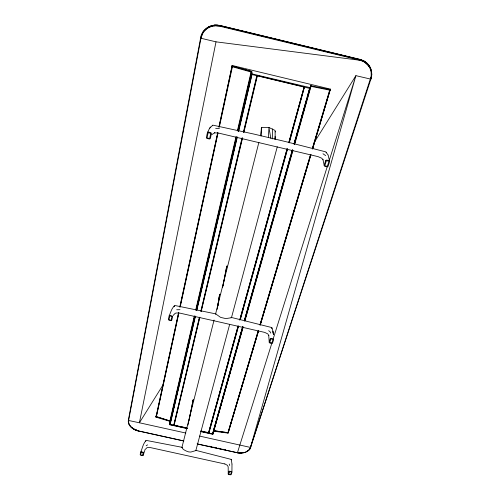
<?xml version="1.0" encoding="UTF-8"?>
<svg xmlns="http://www.w3.org/2000/svg" width="500" height="500" viewBox="0 0 500 500"><rect width="100%" height="100%" fill="white"/><g stroke="black" fill="none" stroke-linecap="round" stroke-linejoin="round"><path stroke-width="0.75" d="M129.056 424.056L128.381 422.569L128.606 420.475L200.963 38.256L202.319 34.219A16.344 15.719 51.5 0 1 210.938 26.631L214.844 25.819L219.181 26.081L360.544 60.338L364.438 62.062L368.769 66.188A16.394 15.337 -29.7 0 1 371.181 76.394L250.5 447.431L249.431 449.387A11.425 8.081 7.5 0 1 243.2 452.794L237.425 452.756L197.119 443.862M312.331 148.469L329.85 89.525L310.731 85.731L310.131 88.4M187.456 428.669L170.062 424.825C168.694 424.431 171.713 422.35 169.887 420.994L155.944 416.463L156.213 417.2L169.819 421.3L170.256 421.844L169.819 421.3L194.319 316.012M170.338 421.5C168.544 429.194 170.831 419.588 170.194 421.575M275.206 138.887L275.087 130.444L268.956 127.5L262.094 127.356L261.256 128.906M272.3 138.938L272.556 128.887M275 139.438L275.087 136.45M224.781 463.881L227.356 465.281L228.181 466.831L228.231 473.956A0.838 0.575 8 0 0 228.881 474.663L231.081 474.738A34.85 23.988 9.7 0 0 231.931 472.05L231.988 464.162M228.656 474.4L229.531 471.594L231.462 471.912L230.588 474.719L228.656 474.4L228.738 472.131M215.75 313.938L220.575 317.369L225.519 318.531A0.906 0.4 14 0 0 226.044 318.562L231.431 317.731L231.231 317.444M310.181 88.325L310.575 86.337C311.006 85.712 309.369 89.1 310.038 88.419M236.981 452.362C238.663 453.606 242.55 452.975 244.875 452.4A11.744 8.312 7.5 0 0 250.1 448.794L371.05 78.594M268.394 137.537L268.956 127.5L270.806 138.231M371.275 75.375L371.306 72.894M261 136.088L261.525 127.794L261.319 128.319M314.169 142.569L355.894 75.662L370.956 79.175L371.744 74.662L371.45 71.181A16.85 15.762 -29.8 0 0 365.119 61.625L360.025 59.394L220.012 25.463L215.738 25L212.169 25.488A16.781 16.156 50.8 0 0 202.9 32.175L201.637 34.538M368.769 66.188C367.569 62.475 363.569 60.581 360.044 59.581L219.95 25.625L214.456 25.244L208.65 26.988A16.8 16.163 51.5 0 0 201.506 34.869L200.569 38.031L200.963 38.256L216.012 41.837L360.544 60.338L360.025 59.394L363.756 61.081M213.469 431.163L227.825 433.069L228.444 432.031M260.781 135.588L261.406 128M213.419 431.05C214.163 429.438 213.388 434.113 212.413 434.194L201.069 431.681M182.281 447.388C180.981 448.95 188.688 452.644 190.45 452.031A0.794 0.469 14 0 0 190.919 452.031L195.837 450.588L229.644 324.469M258.131 330.969L227.825 433.069L228.369 431.994M217.944 305.869L219.631 294.462L220.106 294.144M251.4 74.287L251.806 72.481L251.469 72.131L232.413 66.756L231.988 66.081M217.488 307.569L219.631 294.462L217.075 309.5M309.756 87.762L293.962 143.95M200.719 37.456L128.356 420.169L128.381 422.569M251.069 71.981L251.731 72.463L251.256 72.075M228.344 432.35L228.181 432.975M223.012 286.1L226.744 266.194L227.213 265.981M222.569 287.413L226.744 266.194M212.5 433.869L200.4 431.188L212.5 433.888L212.944 433.612L212.875 434.075M189.094 420.4L193.113 399.975L193.512 399.85M214 430.769L227.919 432.744M216.012 41.837L139.412 422.781L185.825 433.044M187.987 425.062L193.113 399.975M309.581 88.381L251.938 74.531C250.194 74.275 252.981 71.712 251.219 71.356L232.288 66.031M251.694 74.456L251.637 71.525L232.544 66.15L219.325 127.006M143.131 455.275L143.656 452.812A0.844 0.581 12.8 0 0 142.944 452.088L140.756 452.019A34.9 24.038 11 0 0 140.175 454.781L142.194 455.631A0.844 0.581 12.8 0 0 143.131 455.275L144.85 450.363M232.425 66.756L231.975 66.556L232.156 65.475L330.394 89.106L312.556 149.119M178.538 312.756L156.044 416.6L169.913 420.919L170.387 421.512M179.8 307L217.75 132.45M218.85 127.125L232.144 66.144L232.194 66.669M178.863 313.094L156.213 417.2L178.675 313.006M180 306.906L217.775 133.019M219.106 126.919L232.131 65.481M232.256 66.706L232.256 66.069M180.188 306.994L218 133.106M238.6 131.581L252.075 73.925L251.525 73.544L238.181 131.369M187.537 428.356L170.138 424.506L169.825 424.062L195.019 316.069M195.731 309.931L236.05 136.6M237.463 130.519L251.219 71.356M169.944 421.356L170.019 421.044L170.1 421.463M251.25 72.038L251.381 71.463M170.188 421.062L194.625 316.156M196.044 310.075L236.244 137.506M237.838 130.662L251.606 71.562M251.606 72.237L251.744 71.662M169.675 424.394L169.744 424.069M170.238 421.819L170.312 421.394M170.362 421.275L194.825 316.356M196.244 310.275L236.663 136.931M238.081 130.85L251.825 71.756M196.287 310.487L236.725 137.119M238.144 131.031L251.806 72.481M169.844 424.219L195.05 316.206M196.469 310.119L236.762 137.456M169.887 424.75L195.188 316.337M196.612 310.25L236.931 137.575M238.35 131.488L252.069 73.95M170.062 424.819L195.4 316.419M196.819 310.331L237.356 136.9M275.387 131.325L275.225 131.969M199.394 317.331L173.744 425.225L186.906 427.85M200.837 311.25L242.019 138.012M243.463 131.931L256.825 75.706L257.306 75.719M173.95 425.231L199.619 317.344M201.062 311.269L242.275 138.044M243.725 131.962L257.1 75.744M174.112 425.163L199.881 317.175M201.244 311.212L242.562 137.925M243.831 132.606L257.394 75.644M181.9 447.581L214.069 320.037M215.562 314.1L258.875 142.356M231.469 317.663L277.269 146.8M232.019 66.125L231.906 66.425M238.5 326.269L208.931 433.019L208.588 432.65L238.1 325.913M239.762 319.9L287.15 148.519M288.812 142.506L304.188 86.881L301.925 86.337M208.619 432.8L238.144 326.056M239.806 320.037L287.206 148.644M288.869 142.631L304.188 86.881M208.744 432.938L238.287 326.181M240.162 319.419L287.181 149.519M289.05 142.75L304.256 87M240.375 319.5L287.425 149.606M289.3 142.838L304.444 87.119M212.413 434.194L242.688 326.425M244.375 320.419L292.275 149.956M213.675 430.075L235.925 350.719M236.294 349.606L242.638 327.044M244.75 319.519L249.425 302.681M249.825 301.469L254.913 283.163M255.319 281.919L261.869 258.394M262.3 257.1L262.925 254.644M263.356 253.337L264.4 249.387M264.837 248.075L267.356 238.881M267.794 237.55L268.412 235.125M268.85 233.787L269.887 229.875M270.331 228.525L272.869 219.5M273.294 217.994L273.894 215.613M274.35 214.231L275.375 210.356M275.825 208.969L278.363 199.944M278.788 198.438L280.856 190.844M281.325 189.419L286.4 171.369M286.819 169.862L287.875 166.1M288.238 164.575L290.413 157.075M291.262 154.069L291.894 151.812M294.781 141.306L295.912 137.525M296.756 134.519L298.869 126.994M299.294 125.494L299.931 123.238M300.262 121.788L301.406 117.969M301.744 116.538L304.369 107.444M304.794 105.938L305.425 103.681M305.75 102.275L306.906 98.419M307.225 97.019L309.862 87.888M242.694 327.194L212.85 434.081M244.594 320.431L292.525 149.987M294.219 143.981L309.988 87.85L310.387 87.7L252.081 73.906M294.675 144.262L311.163 85.787L310.587 85.806L310.275 86.525M213.7 430.7L242.887 326.944M244.794 320.175L292.594 150.244M294.288 144.231L310.744 85.781M212.756 434.162L213 433.625M212.869 433.744L242.944 327.019M244.631 321.012L292.719 149.95M294.269 144.606L310.194 87.85M213.594 431.1L213.863 430.756M310.812 86.356L310.975 85.787M243.219 326.944L213.756 431.075M244.913 320.931L292.981 150.281M183.794 441.006L138.238 430.956L134.931 429.756L131.463 427.463A11.5 8.15 13.6 0 1 128.525 421.975M226.65 266.306L226.838 267.425M259.906 324.981L310.55 154.456M258.331 330.969L228.106 432.681L214 430.688M260.106 324.988L310.781 154.475M312.556 148.494L330.131 89.606M258.475 330.906L228.244 432.606L258.538 330.8M260.256 324.925L310.944 154.438M312.719 148.456L330.369 89.094L330.4 89.475L330.163 90.138L329.675 90.144L310.975 86.375M260.319 324.819L310.781 155.1M228.287 432.825L228.375 432.519M193.038 400.044L193.231 400.9M228.231 473.956L228.975 471.556A0.838 0.575 7.9 0 1 229.956 471.206L231.931 472.05M269.219 342.113L270.206 338.956A0.963 0.756 5.3 0 1 271.356 338.475L273.062 338.862A0.7 0.55 5.1 0 1 273.587 339.519A39.969 31.538 8.5 0 1 272.475 343.056A0.7 0.55 5.2 0 1 271.644 343.4L269.938 343.013A0.963 0.75 5.4 0 1 269.219 342.113L268.725 335.381M197.463 444.025L237.425 452.756L273.062 339.344L270.856 338.944L269.706 342.631L271.906 343.031M273.306 338.512L328.95 161.244L326.381 160.712L324.8 165.775L327.362 166.3M329.225 160.55L355.894 75.662L250.5 447.431L199.525 436.069M371.181 76.394L371.744 74.662M128.275 421.863L128.525 421.112M220.012 25.463L219.181 26.081L215.738 25M201.081 36.062L201.506 34.869L202.319 34.219M140.756 452.019C142.419 448.387 143.175 442.906 146.344 440.419L182.138 447.325M201.494 35.975L202.6 33.344M329.85 89.525L330.375 89.35M330.188 89.981L329.675 90.144M370.881 78.006L371.65 75.987M169.2 315.831A0.706 0.556 14.4 0 1 170 315.469L171.725 315.863A0.969 0.762 14.2 0 1 172.519 316.788L171.831 320.031A0.969 0.762 14.2 0 1 170.744 320.519L169.025 320.131A0.706 0.556 14.3 0 1 168.444 319.469A40.025 31.619 10.9 0 1 169.2 315.831C170.756 312.506 171.762 307.562 174.981 305.519L215.906 313.913M250.512 447.85L249.431 449.387M207.481 132.575A0.831 0.769 21.9 0 1 208.438 132.056L210.463 132.537A1.137 1.05 21.4 0 1 211.363 133.775L210.413 138.238A1.131 1.044 21 0 1 209.106 138.944L207.094 138.463A0.825 0.762 21.4 0 1 206.438 137.575A46.913 43.456 9.7 0 1 207.481 132.575L209.544 128.338L212.675 125.269M370.569 79.131C372.069 76.8 371.788 73.812 371.45 71.181M213.463 430.825L212.931 433.956M163.375 384.356L139.412 422.781L128.606 420.475M144.844 449.775L147.088 447.619L149.975 447.494L224.794 463.956M128.6 420.519L128.256 421.012L128.669 423.088M250.075 448.581L248.344 450.65M173.137 315.562L174.25 314.1M202.894 32.169L203.844 30.931M330.062 90.125L330.181 89.725M210.588 127.019L209.544 128.338M200.956 36.413L201.769 35.462M250.269 448.031L250.775 447.463M249.856 448.794L250.525 448.044M204.363 30.719L206.788 28.394L210.2 26.45M211.925 134.55L214.819 132.719L214.525 132.85L218.456 133.05L318.087 156.644L321.744 158.238L323.131 159.844M200.656 37.606L201.25 37.031M146.169 445.763L147.562 444.875M174.519 313.988L175.863 313.019L179.269 312.987L222.087 322.619L264.713 332.4L267.8 333.9L268.888 335.594M156.188 415.975L156.144 416.731M214.938 430.231L213.856 430.737M210.837 26.169L211.844 25.856M241.9 452.769L239.4 453.013M240.931 452.75L238.363 452.912M243.2 452.794L244.875 452.4M212.35 25.7L213.706 25.45M239.963 452.744L237.425 452.756M208.65 26.988L210.938 26.631M212.169 25.488L214.456 25.244L216.35 25.775M137.25 430.312L135.9 430.169M240.45 453.044L242.35 452.931M176.694 309.756L179.981 309.694M215.8 25.231L217.119 25.25M210.613 26.119L212.562 26.163M214.35 25.094L217.838 25.875M215.65 128.312L219.438 128.544M212.225 25.631L214.844 25.819M134.931 429.756L136.394 430.037L133.531 429.006M218.869 25.469L219.988 25.681M236.944 452.65L237.844 452.825M138.262 430.869L136.888 430.513M208.906 446.169L211.938 446.838M213.456 447.175L216.494 447.844M218.012 448.175L221.044 448.85M222.562 449.181L225.6 449.85M183.806 440.919L137.806 430.769L138.238 430.956M195.588 450.288L231.306 459.431A1.675 1.169 14.6 0 1 231.213 459.888M201.112 430.994L208.588 432.65M170.144 424.487L187.544 428.319M231.075 317.362L271.475 327.475L271.981 327.95A1.913 1.531 12.9 0 1 271.737 328.725M217.169 25.025L360.037 59.719M258.15 75.825L264.944 77.456M266.45 77.819L300.419 85.975M137.369 430.644L134.613 429.6L131.463 427.463M135.463 429.675L132.575 428.369M322.987 153.756L325.681 155.612M361.531 59.837L363.144 61.344M362.706 60.3L364.438 62.062M363.963 60.919L366.256 63.388M268.681 330.669L270.069 331.756L270.731 333.069M365.119 61.625L366.763 63.069L367.444 64.531M366.531 63.05L367.619 64.144M328.006 154.85L325.694 151.838L285.625 141.6L253.825 134.056L212.963 125.169A0.775 0.725 7.7 0 0 212.456 125.463A2.244 2.094 7.2 0 0 212.338 125.725M156.031 417.1L156.094 415.975L155.894 416.944M145.725 441.337L145.625 441.188A1.681 1.169 6.2 0 1 145.75 440.581M360.044 59.581L360.544 60.338M361.287 59.931L361.806 60.763M174.237 306.719L174.131 306.525A1.925 1.531 6.5 0 1 174.3 305.725M368.875 65.756L370.069 67.912M219.681 295.9L219.406 295.125M328.137 155.15L329.544 161.1M322.962 159.519L324.256 165.669M326.169 152.188L326.269 152.456A2.244 2.081 3.6 0 1 326.244 152.738M272.825 331.25L273.45 334.575M229.244 464.044L229.725 465.481M271.887 327.744L273.006 331.488M370.75 69.763L371.062 71.044M273.075 331.894L273.438 334.137L273.131 332.163M128.787 422.181L128.644 420.681M231.225 459.269L231.962 463.931M330.231 89.7L330.188 90.069L330.112 89.719M248.337 450.419A11.744 8.331 7.8 0 1 246.494 451.531M132.306 428.206A11.825 8.381 13.6 0 1 128.562 423.281M133.256 428.525A11.819 8.381 13.6 0 1 132.331 427.887M131.275 427.006A11.819 8.381 13.6 0 1 130.519 426.231M130.181 425.825A11.819 8.381 13.6 0 1 129.431 424.75M367.925 64.225A16.856 15.769 -29.8 0 1 371.725 73.331M141.244 452.094L140.638 454.975L142.55 455.5L143.156 452.619L141.244 452.094M169.769 315.9L168.969 319.694L171.163 320.294L171.962 316.5L169.769 315.9M208.15 132.644L207.056 137.856L209.625 138.544L210.725 133.338L208.15 132.644M325.588 160.819L324.244 165.156A1.131 1.025 -6.9 0 0 325.037 166.35L327.025 166.819A0.825 0.744 -7.1 0 0 328.031 166.331A46.925 43.238 1.4 0 0 329.556 161.475A0.831 0.75 -7.9 0 0 328.975 160.6L326.975 160.125A1.137 1.031 -7.5 0 0 325.588 160.819"/></g></svg>
